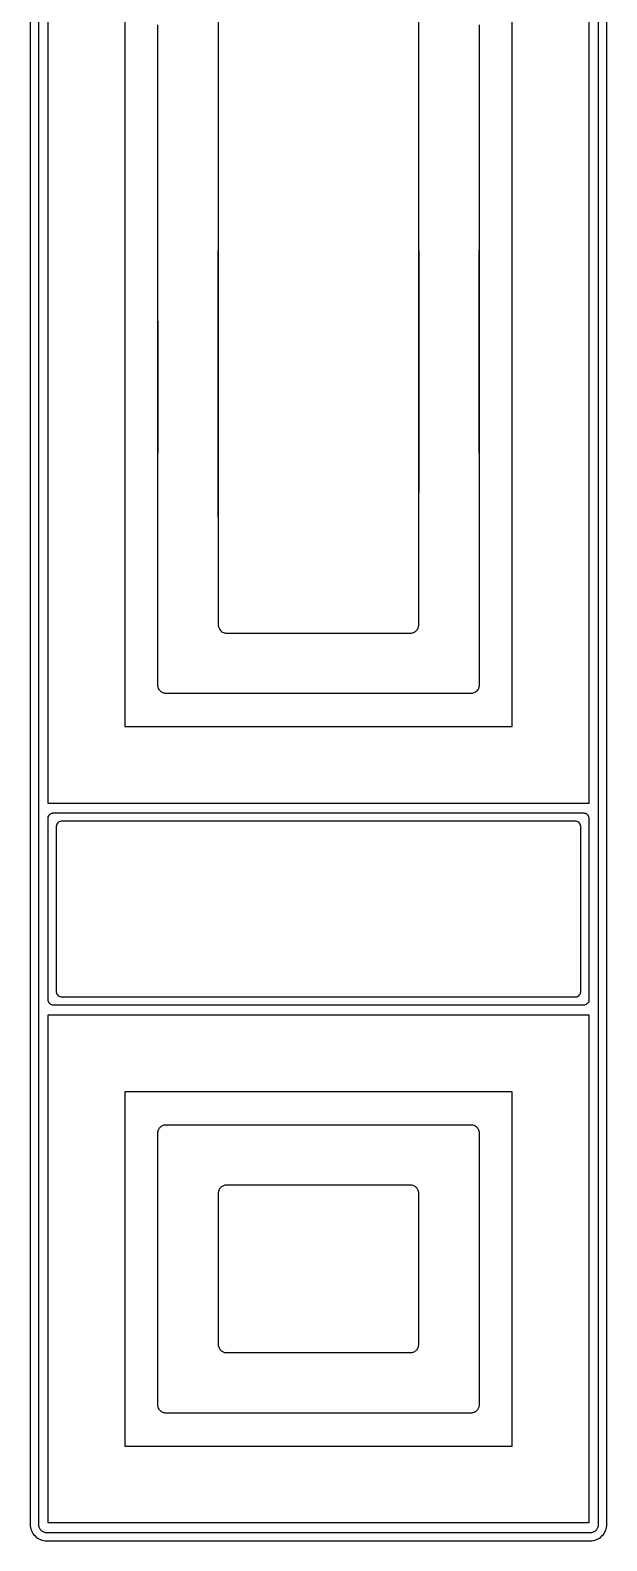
# Model space of a CAD drawing. Header units: millimetres. Extents: x 14722 to 14932, y 15262 to 16362.
# Drawn here: x 14722 to 14932, y 15262 to 15812 of the extents above; entities that cross this region are included whole.
import ezdxf

# ---------------------------------------------------------------- set-up
doc = ezdxf.new("R2010")
doc.units = ezdxf.units.MM

msp = doc.modelspace()

# ---------------------------------------------------------------- linework, layer by layer
for points in [[(14925.97, 16362.11), (14727.97, 16362.11, 0.414219), (14721.97, 16356.11), (14721.97, 15268.11, 0.414219), (14727.97, 15262.11), (14925.97, 15262.11, 0.414219), (14931.97, 15268.11), (14931.97, 16356.11, 0.414223), (14925.97, 16362.11)], [(14724.97, 16243.11), (14724.97, 15381.11), (14724.97, 15341.11), (14724.97, 15309.62), (14724.97, 15278.13), (14724.97, 15276.7), (14724.97, 15275.26), (14724.97, 15274.55), (14724.97, 15273.83), (14724.97, 15273.12), (14724.97, 15272.4), (14724.97, 15271.69, 0.000682), (14724.97, 15270.97, -0.000355), (14724.97, 15269.54, 0.001705), (14724.97, 15268.11, 0.00643), (14724.97, 15267.96, 0.016113), (14724.98, 15267.8, 0.050061), (14725.1, 15267.21, 0.089014), (14725.59, 15266.27, 0.08855), (14726.38, 15265.56, 0.075426), (14727.21, 15265.2, 0.025454), (14727.51, 15265.14, 0.014622), (14727.66, 15265.12, 0.014858), (14727.81, 15265.11, 0.00324), (14727.97, 15265.11, 0.001589), (14729.81, 15265.11, -0.001077), (14730.73, 15265.11), (14731.19, 15265.11, -0.000523), (14731.42, 15265.11), (14731.65, 15265.11), (14732.11, 15265.11), (14732.57, 15265.11), (14733.5, 15265.11), (14733.96, 15265.11), (14734.42, 15265.11), (14735.34, 15265.11), (14736.15, 15265.11), (14736.35, 15265.11, 0.001212), (14736.55, 15265.11), (14736.95, 15265.11), (14738.56, 15265.11), (14741.79, 15265.11), (14748.24, 15265.11), (14761.14, 15265.11), (14763.04, 15265.11), (14763.52, 15265.11, -0.000514), (14763.99, 15265.11), (14764.94, 15265.11), (14768.75, 15265.11), (14776.35, 15265.11), (14783.95, 15265.11), (14785.85, 15265.11), (14786.33, 15265.11, 0.000514), (14786.8, 15265.11), (14787.75, 15265.11), (14791.55, 15265.11), (14806.76, 15265.11, 0.000514), (14807.24, 15265.11), (14807.71, 15265.11), (14808.66, 15265.11), (14810.56, 15265.11), (14814.36, 15265.11), (14821.97, 15265.11), (14831.97, 15265.11), (14872.52, 15265.11), (14892.79, 15265.11), (14913.06, 15265.11), (14914.91, 15265.11), (14916.75, 15265.11), (14917.67, 15265.11), (14918.59, 15265.11), (14919.52, 15265.11), (14919.98, 15265.11), (14920.44, 15265.11), (14921.36, 15265.11), (14921.82, 15265.11), (14922.28, 15265.11, -0.000795), (14924.12, 15265.11, 0.001589), (14925.97, 15265.11, 0.00324), (14926.12, 15265.11, 0.014659), (14926.27, 15265.12, 0.049544), (14926.86, 15265.25, 0.088903), (14927.8, 15265.74, 0.088798), (14928.51, 15266.52, 0.076012), (14928.87, 15267.36, 0.026201), (14928.93, 15267.65, 0.012949), (14928.95, 15267.8, 0.016112), (14928.96, 15267.96, 0.00643), (14928.97, 15268.11, 0.001707), (14928.97, 15269.54, -0.000344), (14928.97, 15270.97, 0.000725), (14928.97, 15271.69), (14928.97, 15272.4), (14928.97, 15273.12), (14928.97, 15273.83), (14928.97, 15278.04), (14928.97, 15282.24), (14928.97, 15290.65, 0.000026), (14928.97, 15290.92), (14928.97, 15291.18), (14928.97, 15291.7), (14928.97, 15292.75), (14928.97, 15294.86), (14928.97, 15299.06), (14928.97, 15301.16), (14928.97, 15301.69, -0.000034), (14928.97, 15302.22), (14928.97, 15303.27), (14928.97, 15307.47), (14928.97, 15311.68), (14928.97, 15312.73, 0.000929), (14928.97, 15313.25), (14928.97, 15313.78), (14928.97, 15315.88), (14928.97, 15320.08), (14928.97, 15321.14, 0.000208), (14928.97, 15321.66), (14928.97, 15322.19), (14928.97, 15324.29), (14928.97, 15328.49), (14928.97, 15329.55, 0.000208), (14928.97, 15330.07), (14928.97, 15330.6), (14928.97, 15332.7), (14928.97, 15341.11), (14928.97, 15381.11), (14928.97, 16243.11)], [(14790.46, 15833.13), (14790.46, 15809.46), (14790.46, 15797.62), (14790.46, 15794.66), (14790.46, 15793.92), (14790.46, 15793.74, -0.000007), (14790.46, 15793.55), (14790.46, 15793.18), (14790.46, 15791.7), (14790.46, 15785.78), (14790.46, 15762.11), (14790.46, 15738.43), (14790.46, 15732.51), (14790.46, 15731.03), (14790.46, 15730.66, 0.000021), (14790.47, 15730.48), (14790.47, 15730.29), (14790.47, 15729.55), (14790.47, 15726.6), (14790.47, 15714.76), (14790.47, 15691.08), (14790.47, 15685.16), (14790.47, 15683.68), (14790.47, 15683.31, 0.000008), (14790.47, 15683.13), (14790.47, 15682.94), (14790.47, 15682.2), (14790.47, 15679.24), (14790.47, 15667.41), (14790.47, 15643.73), (14790.47, 15637.81), (14790.47, 15636.33), (14790.47, 15635.96, 0.000021), (14790.47, 15635.78), (14790.47, 15635.59), (14790.47, 15634.85), (14790.47, 15731.89), (14790.47, 15720.06), (14790.47, 15672.71), (14790.47, 15663.07), (14790.47, 15653.43), (14790.47, 15648.61), (14790.47, 15643.79), (14790.47, 15638.98), (14790.47, 15634.16), (14790.47, 15631.75), (14790.47, 15631.15, 0.000005), (14790.47, 15630.84), (14790.47, 15630.54), (14790.47, 15629.34), (14790.47, 15626.93), (14790.47, 15625.72, -0.000832), (14790.47, 15625.12), (14790.47, 15624.52), (14790.47, 15623.92, -0.001623), (14790.47, 15623.62), (14790.47, 15623.32), (14790.47, 15622.71, -0.001623), (14790.47, 15622.41), (14790.47, 15622.11), (14790.46, 15619.7, 0.000028), (14790.46, 15619.1), (14790.46, 15618.5), (14790.46, 15617.89), (14790.46, 15617.59, 0.000005), (14790.46, 15617.29), (14790.47, 15616.09), (14790.47, 15615.49), (14790.47, 15614.88, -0.000507), (14790.47, 15605.25, -0.000304), (14790.44, 15600.43, 0.004965), (14790.47, 15595.61, 0.00643), (14790.47, 15595.46, 0.016068), (14790.48, 15595.3, 0.037037), (14790.56, 15594.86, 0.088815), (14791, 15593.89, 0.075734), (14791.63, 15593.24, 0.075432), (14792.42, 15592.79, 0.050719), (14793.01, 15592.64, 0.011343), (14793.16, 15592.62, 0.011616), (14793.31, 15592.61, 0.008035), (14793.47, 15592.61, 0.001575), (14794.03, 15592.61, -0.002183), (14794.3, 15592.61), (14794.58, 15592.61), (14794.86, 15592.61), (14795.14, 15592.61), (14795.47, 15592.61, -0.000736), (14795.81, 15592.61), (14796.47, 15592.61), (14796.8, 15592.61, -0.000735), (14797.13, 15592.61), (14797.8, 15592.61), (14799.13, 15592.61), (14799.79, 15592.61), (14800.12, 15592.61, -0.000735), (14800.45, 15592.61), (14803.11, 15592.61), (14803.77, 15592.61), (14803.94, 15592.61, 0.001471), (14804.1, 15592.61), (14804.43, 15592.61), (14805.76, 15592.61), (14806.27, 15592.61, 0.000482), (14806.77, 15592.61), (14807.79, 15592.61), (14809.81, 15592.61), (14811.84, 15592.61), (14812.85, 15592.61), (14813.36, 15592.61), (14813.61, 15592.61, -0.000457), (14813.87, 15592.61), (14817.92, 15592.61, -0.000482), (14818.42, 15592.61), (14818.93, 15592.61), (14819.94, 15592.61), (14821.97, 15592.61), (14831.96, 15592.61), (14844.54, 15592.61), (14857.11, 15592.61), (14857.67, 15592.61), (14858.23, 15592.61), (14858.51, 15592.61), (14858.79, 15592.61), (14859.07, 15592.61, 0.00131), (14859.35, 15592.61), (14859.63, 15592.61, -0.00131), (14859.91, 15592.61, 0.001311), (14860.47, 15592.61, 0.008034), (14860.62, 15592.61, 0.011831), (14860.77, 15592.62, 0.049906), (14861.36, 15592.75, 0.088478), (14862.3, 15593.24, 0.088743), (14863.01, 15594.02, 0.076068), (14863.37, 15594.86, 0.026201), (14863.43, 15595.15, 0.012987), (14863.45, 15595.3, 0.01286), (14863.46, 15595.46, 0.00643), (14863.47, 15595.61, 0.004864), (14863.49, 15600.43, -0.000407), (14863.47, 15605.25, -0.000507), (14863.47, 15614.88, 0.000001), (14863.47, 15615.49, 0.000818), (14863.47, 15616.09, -0.000405), (14863.47, 15617.29), (14863.47, 15617.59), (14863.47, 15617.89), (14863.47, 15618.5), (14863.47, 15619.7), (14863.47, 15620.91), (14863.47, 15621.21, -0.000005), (14863.47, 15621.51), (14863.47, 15622.11), (14863.47, 15622.41, -0.000005), (14863.47, 15622.71), (14863.47, 15623.32), (14863.47, 15623.62, -0.000005), (14863.47, 15623.92), (14863.47, 15624.52), (14863.47, 15625.12, -0.000811), (14863.47, 15625.72), (14863.47, 15626.93), (14863.47, 15629.34), (14863.47, 15630.54), (14863.47, 15630.84, 0.001623), (14863.47, 15631.15), (14863.47, 15631.75), (14863.47, 15634.16), (14863.47, 15638.98), (14863.47, 15643.79), (14863.47, 15651.02), (14863.47, 15658.25), (14863.47, 15672.71), (14863.47, 15696.38), (14863.47, 15720.06, 0.000078), (14863.47, 15720.24), (14863.47, 15720.43), (14863.47, 15720.8), (14863.47, 15721.54), (14863.47, 15723.02), (14863.47, 15725.98), (14863.47, 15731.89), (14863.47, 15643.73), (14863.47, 15667.41), (14863.47, 15762.11), (14863.47, 15785.78), (14863.47, 15791.7), (14863.47, 15793.18), (14863.47, 15793.55, 0.000032), (14863.47, 15793.74), (14863.47, 15793.92), (14863.47, 15794.66), (14863.47, 15797.62), (14863.47, 15809.46), (14863.47, 15833.13)], [(14885.47, 15814.1), (14885.47, 15801.1), (14885.47, 15797.85), (14885.47, 15797.04), (14885.47, 15796.83, 0.002405), (14885.47, 15796.63), (14885.47, 15796.23), (14885.47, 15794.6), (14885.47, 15788.1), (14885.47, 15762.11), (14885.47, 15736.11), (14885.47, 15729.62), (14885.47, 15727.99), (14885.47, 15727.59, -0.002406), (14885.47, 15727.38), (14885.47, 15727.18), (14885.47, 15726.37), (14885.47, 15723.12), (14885.47, 15710.12), (14885.47, 15684.13), (14885.47, 15677.63), (14885.47, 15676), (14885.47, 15675.6, -0.002407), (14885.47, 15675.39), (14885.47, 15675.19), (14885.47, 15674.38), (14885.47, 15671.13), (14885.47, 15658.13), (14885.47, 15732.14), (14885.47, 15725.64), (14885.47, 15724.02), (14885.47, 15723.61, -0.002404), (14885.47, 15723.41), (14885.47, 15723.2), (14885.47, 15722.39), (14885.47, 15719.14), (14885.47, 15706.14), (14885.47, 15654.16), (14885.47, 15644.09), (14885.47, 15634.02), (14885.47, 15628.99), (14885.47, 15623.95), (14885.47, 15618.92), (14885.47, 15613.88), (14885.47, 15611.37), (14885.47, 15610.74, -0.001558), (14885.47, 15610.42), (14885.47, 15610.11), (14885.47, 15608.85), (14885.47, 15606.33), (14885.47, 15605.07), (14885.47, 15604.76, 0.000012), (14885.47, 15604.6), (14885.47, 15604.44), (14885.47, 15603.81), (14885.47, 15603.18, 0.000008), (14885.47, 15602.87), (14885.47, 15602.56), (14885.47, 15601.93, 0.000015), (14885.47, 15601.61), (14885.47, 15601.3), (14885.47, 15598.78, -0.000175), (14885.47, 15598.47), (14885.47, 15598.15), (14885.47, 15597.52), (14885.47, 15596.89), (14885.47, 15596.58), (14885.47, 15596.42, -0.000008), (14885.47, 15596.26), (14885.47, 15595), (14885.47, 15594.37), (14885.47, 15593.75, 0.000485), (14885.47, 15583.68, 0.000388), (14885.49, 15578.64, -0.004947), (14885.47, 15573.61, -0.00643), (14885.46, 15573.46, -0.012869), (14885.45, 15573.3, -0.037031), (14885.37, 15572.86, -0.088815), (14884.93, 15571.89, -0.075553), (14884.3, 15571.24, -0.075533), (14883.51, 15570.79, -0.050718), (14882.92, 15570.64, -0.011342), (14882.77, 15570.62, -0.011831), (14882.62, 15570.61, -0.008034), (14882.47, 15570.61, -0.002219), (14881.48, 15570.61, 0.000493), (14880.98, 15570.61), (14880.86, 15570.61, -0.000978), (14880.73, 15570.61), (14880.49, 15570.61, -0.00074), (14879.99, 15570.61), (14879.5, 15570.61), (14879, 15570.61), (14878.51, 15570.61), (14877.78, 15570.61), (14877.6, 15570.61, -0.00134), (14877.41, 15570.61), (14877.05, 15570.61), (14875.6, 15570.61), (14874.87, 15570.61), (14874.69, 15570.61, -0.00134), (14874.51, 15570.61), (14874.14, 15570.61), (14872.69, 15570.61), (14869.78, 15570.61), (14868.33, 15570.61, 0.001253), (14866.87, 15570.61, -0.000672), (14866.69, 15570.61), (14866.51, 15570.61), (14866.14, 15570.61), (14865.42, 15570.61), (14863.96, 15570.61), (14861.05, 15570.61), (14859.6, 15570.61), (14859.24, 15570.61, 0.001502), (14858.87, 15570.61), (14858.14, 15570.61), (14855.24, 15570.61), (14849.42, 15570.61), (14847.96, 15570.61), (14847.6, 15570.61, 0.000337), (14847.42, 15570.61, 0.002767), (14847.24, 15570.61), (14846.51, 15570.61), (14843.6, 15570.61), (14840.69, 15570.61), (14839.97, 15570.61, -0.000671), (14839.6, 15570.61), (14839.24, 15570.61), (14837.78, 15570.61), (14831.97, 15570.61), (14821.97, 15570.61), (14800.18, 15570.61), (14778.4, 15570.61), (14778.03, 15570.61, 0.001316), (14777.84, 15570.61), (14777.66, 15570.61), (14776.91, 15570.61), (14776.17, 15570.61, -0.000657), (14775.8, 15570.61), (14775.43, 15570.61), (14774.93, 15570.61), (14774.44, 15570.61), (14773.94, 15570.61, -0.00074), (14773.45, 15570.61), (14773.2, 15570.61, -0.004064), (14773.08, 15570.61), (14772.95, 15570.61, 0.000493), (14772.46, 15570.61, -0.001479), (14771.47, 15570.61, -0.008035), (14771.31, 15570.61, -0.011831), (14771.16, 15570.62, -0.049906), (14770.57, 15570.75, -0.088478), (14769.63, 15571.24, -0.088815), (14768.92, 15572.02, -0.076068), (14768.56, 15572.86, -0.024662), (14768.5, 15573.15, -0.009765), (14768.48, 15573.3, -0.016062), (14768.47, 15573.46, -0.00643), (14768.47, 15573.61, -0.004947), (14768.44, 15578.64, 0.000389), (14768.47, 15583.68, 0.000485), (14768.47, 15593.75), (14768.47, 15594.37), (14768.47, 15595), (14768.46, 15596.26, -0.000006), (14768.46, 15596.42), (14768.46, 15596.58), (14768.46, 15596.89), (14768.46, 15597.52), (14768.46, 15598.15), (14768.46, 15598.47, -0.000014), (14768.46, 15598.78), (14768.47, 15601.3), (14768.47, 15601.61, 0.001556), (14768.47, 15601.93), (14768.47, 15602.56), (14768.47, 15602.87, 0.001558), (14768.47, 15603.18), (14768.47, 15603.81), (14768.47, 15604.44), (14768.47, 15604.6, 0.003106), (14768.47, 15604.76), (14768.47, 15605.07), (14768.47, 15606.33), (14768.47, 15608.85), (14768.47, 15610.11), (14768.47, 15610.42, -0.000015), (14768.47, 15610.74), (14768.47, 15611.37), (14768.47, 15613.88), (14768.47, 15618.92), (14768.47, 15623.95), (14768.47, 15631.5), (14768.47, 15639.05), (14768.47, 15646.61), (14768.47, 15650.38), (14768.47, 15652.27), (14768.47, 15653.21), (14768.47, 15653.68), (14768.47, 15653.92, -0.002071), (14768.47, 15654.16), (14768.47, 15706.14), (14768.46, 15658.13, -0.00004), (14768.46, 15658.34), (14768.46, 15658.54), (14768.46, 15658.94), (14768.46, 15659.76), (14768.46, 15661.38), (14768.46, 15664.63), (14768.46, 15671.13), (14768.46, 15684.13), (14768.46, 15710.12), (14768.46, 15723.12), (14768.46, 15726.37), (14768.46, 15727.18), (14768.46, 15727.38, 0.002406), (14768.46, 15727.59), (14768.46, 15727.99), (14768.46, 15729.62), (14768.46, 15736.11), (14768.46, 15762.11), (14768.46, 15788.1), (14768.46, 15794.6), (14768.46, 15796.23), (14768.46, 15796.63, -0.002405), (14768.47, 15796.83), (14768.47, 15797.04), (14768.47, 15797.85), (14768.47, 15801.1), (14768.47, 15814.1)], [(14831.97, 15527.11), (14871.44, 15527.11), (14910.91, 15527.11), (14912.7, 15527.11), (14914.5, 15527.11), (14915.39, 15527.11), (14916.29, 15527.11), (14917.19, 15527.11), (14918.08, 15527.11, -0.000408), (14919.88, 15527.11, 0.000408), (14921.67, 15527.11, -0.002464), (14923.47, 15527.11, -0.009773), (14923.59, 15527.1, -0.017726), (14923.72, 15527.09, -0.045792), (14924.08, 15527.01, -0.094216), (14924.74, 15526.65, -0.094424), (14925.22, 15526.07, -0.078798), (14925.43, 15525.48, -0.01187), (14925.45, 15525.36, -0.015554), (14925.46, 15525.23, -0.007782), (14925.47, 15525.11, -0.002264), (14925.47, 15523.81, 0.000755), (14925.47, 15522.52, -0.000756), (14925.47, 15521.87), (14925.47, 15521.23), (14925.47, 15520.58), (14925.47, 15519.93), (14925.47, 15516.86), (14925.47, 15513.78), (14925.47, 15507.64, -0.000147), (14925.47, 15507.45), (14925.47, 15507.25), (14925.47, 15506.87), (14925.47, 15506.1), (14925.47, 15504.56), (14925.47, 15501.49), (14925.47, 15499.95), (14925.47, 15499.57, 0.001271), (14925.47, 15499.19), (14925.47, 15498.42), (14925.47, 15495.34), (14925.47, 15492.27), (14925.47, 15491.5, -0.000016), (14925.47, 15491.12), (14925.47, 15490.73), (14925.47, 15489.2), (14925.47, 15486.12), (14925.47, 15485.35, -0.001274), (14925.47, 15484.97), (14925.47, 15484.59), (14925.47, 15483.05), (14925.47, 15479.98), (14925.47, 15479.21, -0.001274), (14925.47, 15478.82), (14925.47, 15478.44), (14925.47, 15476.9), (14925.47, 15470.76), (14925.47, 15468.17), (14925.47, 15465.58), (14925.47, 15464.93), (14925.47, 15464.28), (14925.47, 15463.64), (14925.47, 15462.99), (14925.47, 15462.34, -0.000786), (14925.47, 15461.7, 0.000379), (14925.47, 15460.4, -0.002264), (14925.47, 15459.11, -0.007781), (14925.46, 15458.98, -0.015634), (14925.45, 15458.86, -0.04654), (14925.37, 15458.49, -0.094514), (14925.01, 15457.83, -0.094368), (14924.43, 15457.36, -0.079006), (14923.84, 15457.14, -0.014147), (14923.72, 15457.12, -0.015708), (14923.59, 15457.11, -0.011041), (14923.53, 15457.11), (14923.47, 15457.11, -0.002059), (14921.67, 15457.11, 0.000817), (14919.88, 15457.11, -0.000408), (14918.98, 15457.11), (14918.08, 15457.11, 0.000408), (14917.19, 15457.11), (14916.29, 15457.11), (14914.05, 15457.11), (14911.8, 15457.11), (14909.56, 15457.11), (14909, 15457.11, 0.000974), (14908.44, 15457.11), (14907.32, 15457.11), (14906.14, 15457.11), (14905.85, 15457.11, 0.000829), (14905.55, 15457.11), (14904.96, 15457.11), (14902.61, 15457.11, 0.000878), (14897.9, 15457.11, -0.000803), (14888.48, 15457.11, 0.000415), (14888.19, 15457.11), (14887.89, 15457.11), (14887.3, 15457.11), (14886.13, 15457.11), (14883.77, 15457.11), (14879.06, 15457.11), (14876.71, 15457.11), (14876.12, 15457.11, -0.000414), (14875.53, 15457.11), (14874.35, 15457.11), (14869.64, 15457.11), (14864.93, 15457.11), (14863.75, 15457.11, 0.000415), (14863.17, 15457.11), (14862.58, 15457.11), (14860.22, 15457.11), (14855.51, 15457.11), (14854.33, 15457.11, 0.000415), (14853.75, 15457.11), (14853.16, 15457.11), (14850.8, 15457.11), (14846.09, 15457.11), (14844.92, 15457.11, 0.000415), (14844.33, 15457.11), (14843.74, 15457.11), (14841.38, 15457.11), (14831.96, 15457.11), (14821.97, 15457.11), (14782.5, 15457.11), (14762.76, 15457.11), (14743.03, 15457.11), (14741.23, 15457.11), (14739.44, 15457.11), (14738.54, 15457.11), (14737.64, 15457.11, 0.000491), (14735.85, 15457.11), (14734.95, 15457.11, -0.000408), (14734.05, 15457.11, 0.000817), (14732.26, 15457.11, -0.002041), (14730.47, 15457.11), (14730.4, 15457.11, -0.007713), (14730.34, 15457.11, -0.015583), (14730.22, 15457.12, -0.047517), (14729.85, 15457.21, -0.094544), (14729.19, 15457.57, -0.094632), (14728.71, 15458.14, -0.078743), (14728.5, 15458.73, -0.015755), (14728.48, 15458.86, -0.019501), (14728.47, 15458.98, -0.007782), (14728.47, 15459.11, -0.002641), (14728.47, 15460.4, 0.000755), (14728.47, 15461.7, 0.000038), (14728.47, 15461.86, 0.003025), (14728.47, 15462.02), (14728.47, 15462.34), (14728.47, 15462.51, 0.003017), (14728.47, 15462.67), (14728.47, 15462.99), (14728.47, 15463.64), (14728.47, 15464.28), (14728.47, 15464.97), (14728.47, 15465.14, -0.000011), (14728.47, 15465.32), (14728.47, 15465.66), (14728.47, 15467.03), (14728.47, 15467.72), (14728.47, 15467.89, -0.000013), (14728.47, 15468.07), (14728.47, 15468.41), (14728.47, 15469.78), (14728.47, 15472.53), (14728.47, 15473.91), (14728.47, 15474.6), (14728.47, 15474.94, -0.000002), (14728.47, 15475.28), (14728.47, 15480.78), (14728.47, 15482.16), (14728.47, 15482.5, 0.001428), (14728.47, 15482.85), (14728.47, 15483.53), (14728.47, 15486.28), (14728.47, 15488.23), (14728.47, 15488.71, 0.001018), (14728.47, 15489.2), (14728.47, 15490.17), (14728.47, 15494.05), (14728.47, 15497.93), (14728.47, 15499.87), (14728.47, 15500.84), (14728.47, 15501.33), (14728.47, 15501.57, -0.002012), (14728.47, 15501.81), (14728.47, 15509.58, -0.000014), (14728.47, 15510.06), (14728.47, 15510.55), (14728.47, 15511.52), (14728.47, 15513.46), (14728.47, 15517.34), (14728.47, 15518.64), (14728.47, 15519.93), (14728.47, 15520.58), (14728.47, 15521.23), (14728.47, 15521.87, -0.000754), (14728.47, 15522.52, 0.000755), (14728.47, 15523.81, -0.002264), (14728.47, 15525.11), (14728.47, 15525.17, -0.007752), (14728.47, 15525.23, -0.015625), (14728.48, 15525.36, -0.047855), (14728.56, 15525.73, -0.09446), (14728.93, 15526.38, -0.094017), (14729.5, 15526.86, -0.07814), (14730.09, 15527.07, -0.014148), (14730.22, 15527.09, -0.017278), (14730.34, 15527.1, -0.009678), (14730.47, 15527.11, -0.00245), (14732.26, 15527.11, 0.000408), (14734.05, 15527.11, -0.000408), (14735.85, 15527.11), (14736.75, 15527.11), (14737.64, 15527.11), (14738.32, 15527.11), (14738.48, 15527.11, -0.001449), (14738.65, 15527.11), (14738.99, 15527.11), (14740.33, 15527.11), (14743.03, 15527.11), (14744.37, 15527.11), (14744.71, 15527.11, -0.003245), (14744.88, 15527.11), (14745.04, 15527.11), (14745.72, 15527.11), (14748.41, 15527.11), (14753.01, 15527.11), (14757.6, 15527.11, 0.000425), (14757.89, 15527.11), (14758.18, 15527.11), (14758.75, 15527.11), (14759.9, 15527.11), (14762.2, 15527.11), (14766.8, 15527.11), (14785.19, 15527.11), (14789.78, 15527.11), (14790.93, 15527.11, 0.000425), (14791.51, 15527.11), (14792.08, 15527.11), (14794.38, 15527.11), (14798.98, 15527.11), (14800.13, 15527.11, 0.000425), (14800.7, 15527.11), (14801.28, 15527.11), (14803.58, 15527.11), (14808.17, 15527.11), (14809.32, 15527.11, 0.000425), (14809.9, 15527.11), (14810.47, 15527.11), (14812.77, 15527.11), (14821.97, 15527.11), (14831.97, 15527.11)], [(14821.97, 15524.11), (14783.79, 15524.11), (14745.61, 15524.11), (14743.88, 15524.11), (14742.14, 15524.11), (14741.28, 15524.11), (14740.41, 15524.11), (14739.54, 15524.11), (14738.67, 15524.11, 0.000507), (14736.94, 15524.11, -0.000422), (14735.2, 15524.11, 0.002532), (14733.47, 15524.11, 0.009773), (14733.34, 15524.1, 0.017508), (14733.22, 15524.09, 0.045917), (14732.85, 15524.01, 0.094294), (14732.19, 15523.65, 0.09452), (14731.71, 15523.07, 0.078877), (14731.5, 15522.48, 0.011808), (14731.48, 15522.36, 0.011719), (14731.47, 15522.23, 0.007813), (14731.47, 15522.17), (14731.47, 15522.11, 0.00166), (14731.47, 15520.93, -0.000415), (14731.47, 15519.76, 0.00083), (14731.47, 15519.17), (14731.47, 15518.58, -0.000862), (14731.47, 15517.99), (14731.47, 15517.4, 0.000168), (14731.47, 15514.46, -0.000997), (14731.47, 15511.52, 0.000009), (14731.46, 15511.34), (14731.46, 15511.15), (14731.46, 15510.78), (14731.46, 15510.05), (14731.46, 15508.58), (14731.46, 15505.64), (14731.46, 15493.87), (14731.46, 15490.93), (14731.46, 15490.2, 0.000012), (14731.47, 15489.83), (14731.47, 15489.46), (14731.47, 15487.99), (14731.47, 15485.05), (14731.47, 15484.31, 0.000012), (14731.47, 15483.95), (14731.47, 15483.58), (14731.47, 15482.11), (14731.47, 15479.17), (14731.47, 15478.43, 0.000012), (14731.47, 15478.06), (14731.47, 15477.7), (14731.47, 15476.23), (14731.47, 15470.34), (14731.47, 15469.17), (14731.47, 15467.99), (14731.47, 15467.4), (14731.47, 15466.81), (14731.47, 15466.23), (14731.47, 15465.64), (14731.47, 15465.05, 0.00083), (14731.47, 15464.46, -0.000415), (14731.47, 15463.28, 0.002075), (14731.47, 15462.11, 0.007781), (14731.47, 15461.98, 0.015635), (14731.48, 15461.86, 0.04654), (14731.56, 15461.49, 0.094518), (14731.93, 15460.83, 0.094742), (14732.5, 15460.36, 0.079377), (14733.09, 15460.14, 0.015813), (14733.22, 15460.12, 0.015798), (14733.34, 15460.11, 0.003861), (14733.47, 15460.11, 0.00211), (14735.2, 15460.11, -0.000844), (14736.94, 15460.11, 0.000422), (14737.8, 15460.11), (14738.67, 15460.11, -0.000703), (14739.54, 15460.11), (14740.41, 15460.11), (14743.01, 15460.11), (14745.61, 15460.11), (14748.22, 15460.11), (14748.87, 15460.11), (14749.03, 15460.11, -0.001501), (14749.19, 15460.11), (14749.52, 15460.11), (14750.82, 15460.11), (14751.93, 15460.11), (14752.21, 15460.11, -0.001963), (14752.49, 15460.11), (14753.04, 15460.11), (14755.27, 15460.11, -0.00093), (14759.71, 15460.11, 0.000851), (14768.61, 15460.11, -0.000439), (14768.89, 15460.11), (14769.16, 15460.11), (14769.72, 15460.11), (14770.83, 15460.11), (14773.05, 15460.11), (14777.5, 15460.11), (14779.72, 15460.11), (14780.28, 15460.11, 0.000439), (14780.84, 15460.11), (14781.95, 15460.11), (14786.39, 15460.11), (14790.84, 15460.11), (14791.95, 15460.11, -0.000439), (14792.51, 15460.11), (14793.07, 15460.11), (14795.29, 15460.11), (14799.74, 15460.11), (14800.85, 15460.11, -0.000439), (14801.4, 15460.11), (14801.96, 15460.11), (14804.18, 15460.11), (14808.63, 15460.11), (14809.74, 15460.11, -0.000439), (14810.3, 15460.11), (14810.85, 15460.11), (14813.08, 15460.11), (14821.97, 15460.11), (14831.96, 15460.11), (14870.14, 15460.11), (14889.23, 15460.11), (14908.32, 15460.11), (14910.05, 15460.11), (14911.79, 15460.11), (14912.66, 15460.11), (14913.53, 15460.11), (14914.39, 15460.11, -0.000703), (14915.26, 15460.11), (14916.13, 15460.11, 0.000422), (14917, 15460.11, -0.000844), (14918.73, 15460.11, 0.00211), (14920.47, 15460.11), (14920.53, 15460.11, 0.007842), (14920.59, 15460.11, 0.01618), (14920.72, 15460.12, 0.047238), (14921.08, 15460.21, 0.094436), (14921.74, 15460.57, 0.094552), (14922.22, 15461.14, 0.078779), (14922.43, 15461.73, 0.011861), (14922.45, 15461.86, 0.019515), (14922.46, 15461.98, 0.011671), (14922.47, 15462.11, 0.00249), (14922.47, 15463.28, -0.00083), (14922.47, 15464.46, 0.000833), (14922.47, 15465.05, 0.000212), (14922.47, 15465.34), (14922.47, 15465.64), (14922.47, 15466.23), (14922.47, 15466.81, 0.000168), (14922.47, 15469.76, -0.000996), (14922.47, 15472.7, 0.00003), (14922.47, 15472.88), (14922.47, 15473.06), (14922.47, 15473.43), (14922.47, 15474.17), (14922.47, 15475.64), (14922.47, 15478.58), (14922.47, 15490.34), (14922.47, 15493.28), (14922.47, 15494.02, 0.000094), (14922.47, 15494.39), (14922.47, 15494.76), (14922.47, 15496.23), (14922.47, 15499.17), (14922.47, 15499.9, 0.000094), (14922.47, 15500.27), (14922.47, 15500.64), (14922.47, 15502.11), (14922.47, 15505.05), (14922.47, 15505.78, 0.000094), (14922.47, 15506.15), (14922.47, 15506.52), (14922.47, 15507.99), (14922.47, 15513.87), (14922.47, 15515.05), (14922.47, 15516.23), (14922.47, 15516.81), (14922.47, 15517.4), (14922.47, 15517.99), (14922.47, 15518.58), (14922.47, 15519.17, 0.000862), (14922.47, 15519.76, -0.00083), (14922.47, 15520.93, 0.002076), (14922.47, 15522.11, 0.007782), (14922.46, 15522.23, 0.015569), (14922.45, 15522.36, 0.046541), (14922.37, 15522.73, 0.09379), (14922.01, 15523.38, 0.093816), (14921.43, 15523.86, 0.07806), (14920.84, 15524.07, 0.014149), (14920.72, 15524.09, 0.017726), (14920.59, 15524.1, 0.009773), (14920.47, 15524.11, 0.002532), (14918.73, 15524.11, -0.000422), (14917, 15524.11, 0.000422), (14915.26, 15524.11), (14914.39, 15524.11), (14913.53, 15524.11), (14912.87, 15524.11), (14912.71, 15524.11, 0.001502), (14912.55, 15524.11), (14912.22, 15524.11), (14910.92, 15524.11), (14909.62, 15524.11), (14908.97, 15524.11), (14908.64, 15524.11, 0.000751), (14908.32, 15524.11), (14903.11, 15524.11), (14902, 15524.11), (14901.72, 15524.11, -0.001963), (14901.45, 15524.11), (14900.89, 15524.11), (14898.67, 15524.11), (14897.55, 15524.11), (14897.28, 15524.11, -0.001963), (14897, 15524.11), (14896.44, 15524.11), (14894.22, 15524.11), (14889.77, 15524.11), (14887.55, 15524.11), (14886.44, 15524.11), (14885.88, 15524.11), (14885.6, 15524.11, 0.000439), (14885.33, 15524.11, -0.000439), (14885.05, 15524.11), (14884.77, 15524.11), (14884.21, 15524.11), (14883.1, 15524.11), (14880.88, 15524.11), (14876.43, 15524.11), (14874.21, 15524.11), (14873.65, 15524.11, 0.000439), (14873.1, 15524.11), (14871.98, 15524.11), (14867.54, 15524.11), (14863.09, 15524.11), (14861.98, 15524.11, -0.000439), (14861.42, 15524.11), (14860.87, 15524.11), (14858.64, 15524.11), (14854.2, 15524.11), (14853.09, 15524.11, -0.000439), (14852.53, 15524.11), (14851.97, 15524.11), (14849.75, 15524.11), (14845.3, 15524.11), (14844.19, 15524.11, -0.000439), (14843.64, 15524.11), (14843.08, 15524.11), (14840.86, 15524.11), (14831.96, 15524.11), (14821.97, 15524.11)], [(14768.47, 15341.11), (14768.47, 15381.11), (14768.47, 15394.12), (14768.47, 15407.14), (14768.47, 15407.72), (14768.47, 15408.29), (14768.47, 15408.58), (14768.47, 15408.87), (14768.47, 15409.16), (14768.47, 15409.45, 0.000867), (14768.47, 15410.03, -0.001689), (14768.47, 15410.61, -0.006432), (14768.47, 15410.76, -0.01286), (14768.48, 15410.91, -0.050919), (14768.6, 15411.51, -0.08891), (14769.09, 15412.44, -0.089117), (14769.88, 15413.15, -0.076307), (14770.71, 15413.51, -0.025711), (14771.01, 15413.57, -0.011343), (14771.16, 15413.59, -0.011831), (14771.31, 15413.6, -0.008034), (14771.47, 15413.61, -0.001479), (14772.46, 15413.61, 0.000493), (14772.95, 15413.61), (14773.08, 15413.61, -0.000979), (14773.2, 15413.61), (14773.45, 15413.61, -0.00074), (14773.94, 15413.61), (14774.44, 15413.61), (14774.93, 15413.61), (14775.43, 15413.61, -0.000336), (14776.88, 15413.61, 0.001049), (14778.34, 15413.61, -0.00138), (14781.24, 15413.61, 0.001343), (14787.06, 15413.61, -0.000672), (14787.24, 15413.61), (14787.43, 15413.61), (14787.79, 15413.61), (14788.52, 15413.61), (14789.97, 15413.61), (14792.88, 15413.61), (14794.33, 15413.61), (14794.7, 15413.61, 0.001502), (14795.06, 15413.61), (14795.79, 15413.61), (14798.7, 15413.61), (14804.51, 15413.61), (14805.97, 15413.61), (14806.33, 15413.61, 0.000336), (14806.51, 15413.61, 0.002767), (14806.7, 15413.61), (14807.42, 15413.61), (14810.33, 15413.61), (14813.24, 15413.61), (14813.97, 15413.61, -0.000671), (14814.33, 15413.61), (14814.69, 15413.61), (14816.15, 15413.61), (14821.97, 15413.61), (14831.96, 15413.61), (14853.75, 15413.61), (14875.53, 15413.61), (14877.02, 15413.61), (14877.76, 15413.61), (14878.51, 15413.61), (14879, 15413.61), (14879.5, 15413.61), (14879.99, 15413.61, -0.00074), (14880.49, 15413.61), (14880.73, 15413.61, -0.004064), (14880.86, 15413.61), (14880.98, 15413.61, 0.000493), (14881.48, 15413.61, -0.001479), (14882.47, 15413.61, -0.008035), (14882.62, 15413.6, -0.011832), (14882.77, 15413.59, -0.049906), (14883.36, 15413.47, -0.088479), (14884.3, 15412.98, -0.088816), (14885.01, 15412.2, -0.076069), (14885.37, 15411.36, -0.026202), (14885.43, 15411.06, -0.012988), (14885.45, 15410.91, -0.016062), (14885.46, 15410.76, -0.006433), (14885.47, 15410.61, -0.00085), (14885.47, 15410.03, 0.000844), (14885.47, 15409.45), (14885.47, 15409.16), (14885.47, 15408.87), (14885.47, 15408.64, 0.002079), (14885.47, 15408.4), (14885.47, 15407.93), (14885.47, 15406.99), (14885.47, 15405.11), (14885.47, 15401.35), (14885.47, 15400.72), (14885.47, 15400.56, -0.000053), (14885.47, 15400.4), (14885.47, 15400.09), (14885.47, 15398.82), (14885.47, 15398.19), (14885.47, 15398.03, -0.000053), (14885.47, 15397.87), (14885.47, 15397.56), (14885.47, 15396.29), (14885.47, 15393.76), (14885.47, 15393.13), (14885.47, 15392.97, 0.003086), (14885.47, 15392.81), (14885.47, 15392.5), (14885.47, 15391.23), (14885.47, 15386.17, 0.000003), (14885.47, 15385.85), (14885.47, 15385.54), (14885.47, 15384.9), (14885.47, 15383.64), (14885.47, 15381.11), (14885.47, 15341.11), (14885.47, 15328.09), (14885.47, 15315.08), (14885.47, 15314.5), (14885.47, 15313.92), (14885.47, 15313.63), (14885.47, 15313.34), (14885.47, 15313.05), (14885.47, 15312.77, 0.000844), (14885.47, 15312.19, -0.00085), (14885.47, 15311.61, -0.006432), (14885.46, 15311.46, -0.01612), (14885.45, 15311.3, -0.050079), (14885.33, 15310.71, -0.089049), (14884.84, 15309.77, -0.088854), (14884.05, 15309.06, -0.075853), (14883.22, 15308.7, -0.025454), (14882.92, 15308.64, -0.014622), (14882.77, 15308.62, -0.014659), (14882.62, 15308.61, -0.008036), (14882.47, 15308.61, -0.001479), (14881.48, 15308.61, 0.00074), (14880.49, 15308.61), (14879.99, 15308.61), (14879.5, 15308.61), (14879, 15308.61), (14878.51, 15308.61), (14872.69, 15308.61, -0.000672), (14872.51, 15308.61), (14872.32, 15308.61), (14871.96, 15308.61), (14871.23, 15308.61), (14869.78, 15308.61), (14866.87, 15308.61), (14855.23, 15308.61), (14843.6, 15308.61, 0.000671), (14843.23, 15308.61), (14842.87, 15308.61), (14842.14, 15308.61), (14840.69, 15308.61), (14837.78, 15308.61), (14831.96, 15308.61), (14821.97, 15308.61), (14800.18, 15308.61), (14778.4, 15308.61), (14776.91, 15308.61), (14775.43, 15308.61), (14774.93, 15308.61), (14774.44, 15308.61), (14773.94, 15308.61, -0.00074), (14773.45, 15308.61, 0.00074), (14772.46, 15308.61, -0.001479), (14771.47, 15308.61, -0.008622), (14771.31, 15308.61, -0.014411), (14771.16, 15308.62, -0.049381), (14770.57, 15308.75, -0.089318), (14769.63, 15309.24, -0.088478), (14768.92, 15310.02, -0.076006), (14768.56, 15310.86, -0.024601), (14768.5, 15311.15, -0.016138), (14768.48, 15311.3, -0.012904), (14768.47, 15311.46, -0.00643), (14768.47, 15311.61, -0.001688), (14768.47, 15312.19, 0.000867), (14768.47, 15312.77, -0.000846), (14768.47, 15313.34), (14768.47, 15313.81, 0.001045), (14768.47, 15314.28), (14768.47, 15315.22), (14768.47, 15316.16), (14768.47, 15316.63, 0.000244), (14768.47, 15317.1), (14768.47, 15318.98), (14768.47, 15320.86), (14768.47, 15321.5), (14768.47, 15321.65, -0.000006), (14768.47, 15321.81), (14768.47, 15322.13), (14768.47, 15323.39), (14768.47, 15325.92), (14768.47, 15330.99), (14768.47, 15336.05, 0.000214), (14768.47, 15336.36), (14768.47, 15336.68), (14768.47, 15337.31), (14768.47, 15338.58), (14768.47, 15341.11)], [(14790.47, 15341.11), (14790.47, 15337.73), (14790.47, 15334.36), (14790.47, 15334.21), (14790.47, 15334.06), (14790.47, 15333.98), (14790.47, 15333.91), (14790.47, 15333.83), (14790.47, 15333.76, 0.000007), (14790.47, 15333.61, 0.00971), (14790.47, 15333.46, 0.016113), (14790.48, 15333.3, 0.062774), (14790.65, 15332.57, 0.088855), (14791.19, 15331.65, 0.088531), (14792.01, 15330.99, 0.088629), (14793.01, 15330.64, 0.014838), (14793.16, 15330.62, 0.014858), (14793.31, 15330.61, 0.008035), (14793.47, 15330.61, 0.001575), (14794.03, 15330.61, -0.001575), (14794.58, 15330.61), (14794.86, 15330.61), (14795.14, 15330.61), (14795.47, 15330.61, -0.000736), (14795.81, 15330.61), (14796.47, 15330.61), (14796.8, 15330.61, -0.000735), (14797.13, 15330.61), (14797.8, 15330.61), (14799.13, 15330.61), (14799.79, 15330.61), (14800.12, 15330.61, -0.000735), (14800.45, 15330.61), (14803.11, 15330.61), (14803.77, 15330.61), (14803.94, 15330.61, 0.001471), (14804.1, 15330.61), (14804.43, 15330.61), (14805.76, 15330.61), (14806.77, 15330.61), (14807.03, 15330.61, 0.000963), (14807.28, 15330.61), (14807.79, 15330.61), (14809.81, 15330.61), (14811.84, 15330.61), (14812.85, 15330.61), (14813.36, 15330.61), (14813.61, 15330.61, -0.000457), (14813.87, 15330.61), (14817.92, 15330.61, -0.000482), (14818.42, 15330.61), (14818.93, 15330.61), (14819.94, 15330.61), (14821.97, 15330.61), (14831.96, 15330.61), (14844.54, 15330.61), (14857.11, 15330.61), (14857.67, 15330.61), (14858.23, 15330.61), (14858.51, 15330.61), (14858.79, 15330.61), (14859.07, 15330.61), (14859.35, 15330.61), (14859.63, 15330.61, -0.00131), (14859.91, 15330.61, 0.001311), (14860.47, 15330.61, 0.008034), (14860.62, 15330.61, 0.014659), (14860.77, 15330.62, 0.050582), (14861.36, 15330.75, 0.088903), (14862.3, 15331.24, 0.088819), (14863.01, 15332.02, 0.076047), (14863.37, 15332.86, 0.037023), (14863.45, 15333.3, 0.01612), (14863.46, 15333.46, 0.00971), (14863.47, 15333.61, 0.000007), (14863.47, 15333.76), (14863.47, 15333.83), (14863.47, 15333.91, 0.000543), (14863.47, 15335.71), (14863.47, 15337.51), (14863.47, 15337.96, 0.002172), (14863.47, 15338.18), (14863.47, 15338.41), (14863.47, 15338.86, 0.000089), (14863.47, 15339.08), (14863.47, 15339.31), (14863.47, 15339.76, 0.000089), (14863.47, 15339.98), (14863.47, 15340.21), (14863.47, 15341.11), (14863.47, 15381.11), (14863.47, 15384.48), (14863.47, 15387.86), (14863.47, 15388.01), (14863.47, 15388.16), (14863.47, 15388.23), (14863.47, 15388.31), (14863.47, 15388.38), (14863.47, 15388.46, 0.000103), (14863.47, 15388.61, 0.012944), (14863.46, 15388.76, 0.01286), (14863.45, 15388.91, 0.062186), (14863.28, 15389.65, 0.088433), (14862.74, 15390.56, 0.088468), (14861.92, 15391.23, 0.089198), (14860.92, 15391.57, 0.011344), (14860.77, 15391.59, 0.011832), (14860.62, 15391.6, 0.008035), (14860.47, 15391.61, 0.001575), (14859.91, 15391.61, -0.002183), (14859.63, 15391.61), (14859.35, 15391.61), (14859.07, 15391.61), (14858.79, 15391.61), (14858.46, 15391.61, -0.000736), (14858.13, 15391.61), (14857.46, 15391.61), (14857.13, 15391.61, -0.000735), (14856.8, 15391.61), (14856.13, 15391.61), (14854.81, 15391.61), (14854.48, 15391.61, 0.001645), (14854.14, 15391.61), (14853.48, 15391.61), (14852.15, 15391.61), (14851.82, 15391.61, 0.001645), (14851.49, 15391.61), (14850.83, 15391.61), (14850.49, 15391.61, 0.001645), (14850.16, 15391.61), (14849.5, 15391.61), (14849.17, 15391.61, 0.001645), (14848.83, 15391.61), (14848.17, 15391.61), (14847.16, 15391.61), (14846.9, 15391.61, 0.000963), (14846.65, 15391.61), (14846.15, 15391.61), (14844.12, 15391.61), (14843.11, 15391.61), (14842.85, 15391.61, -0.000965), (14842.6, 15391.61), (14842.09, 15391.61), (14840.07, 15391.61), (14836.02, 15391.61, -0.000482), (14835.51, 15391.61), (14835, 15391.61), (14833.99, 15391.61), (14831.96, 15391.61), (14821.97, 15391.61), (14809.39, 15391.61), (14796.82, 15391.61), (14796.26, 15391.61), (14795.7, 15391.61), (14795.42, 15391.61), (14795.14, 15391.61), (14794.86, 15391.61, 0.00131), (14794.58, 15391.61), (14794.3, 15391.61, -0.00131), (14794.03, 15391.61, 0.001311), (14793.47, 15391.61, 0.008034), (14793.31, 15391.6, 0.014858), (14793.16, 15391.59, 0.050582), (14792.57, 15391.47, 0.088904), (14791.63, 15390.98, 0.08882), (14790.92, 15390.2, 0.076068), (14790.56, 15389.36, 0.03812), (14790.48, 15388.91, 0.01286), (14790.47, 15388.76, 0.00971), (14790.47, 15388.61, 0.000007), (14790.47, 15388.46), (14790.47, 15388.38), (14790.47, 15388.31, 0.000546), (14790.46, 15386.51), (14790.46, 15384.71), (14790.46, 15384.26, 0.000006), (14790.47, 15384.03), (14790.47, 15383.81), (14790.47, 15383.36, 0.000022), (14790.47, 15383.13), (14790.47, 15382.91), (14790.47, 15382.46, 0.000022), (14790.47, 15382.23), (14790.47, 15382.01), (14790.47, 15381.11), (14790.47, 15341.11)]]:
    msp.add_lwpolyline(points, format="xyb")
for points in [[(14925.47, 16093.61), (14925.47, 15530.61), (14831.97, 15530.61), (14821.97, 15530.61), (14728.47, 15530.61), (14728.47, 16093.61), (14821.97, 16093.61), (14831.97, 16093.61), (14925.47, 16093.61)], [(14831.97, 16065.61), (14821.97, 16065.61), (14756.47, 16065.61), (14756.47, 15558.61), (14821.97, 15558.61), (14831.97, 15558.61), (14897.47, 15558.61), (14897.47, 16065.61), (14831.97, 16065.61)], [(14831.97, 15268.61), (14821.97, 15268.61), (14728.47, 15268.61), (14728.47, 15341.11), (14728.47, 15381.11), (14728.47, 15453.61), (14821.97, 15453.61), (14831.96, 15453.61), (14925.47, 15453.61), (14925.47, 15381.11), (14925.47, 15341.11), (14925.47, 15268.61), (14831.97, 15268.61)], [(14756.47, 15341.11), (14756.47, 15296.61), (14821.97, 15296.61), (14831.96, 15296.61), (14897.47, 15296.61), (14897.47, 15341.11), (14897.47, 15381.11), (14897.47, 15425.61), (14831.96, 15425.61), (14821.97, 15425.61), (14756.47, 15425.61), (14756.47, 15381.11), (14756.47, 15341.11)]]:
    msp.add_lwpolyline(points)

doc.saveas('drawing.dxf')
